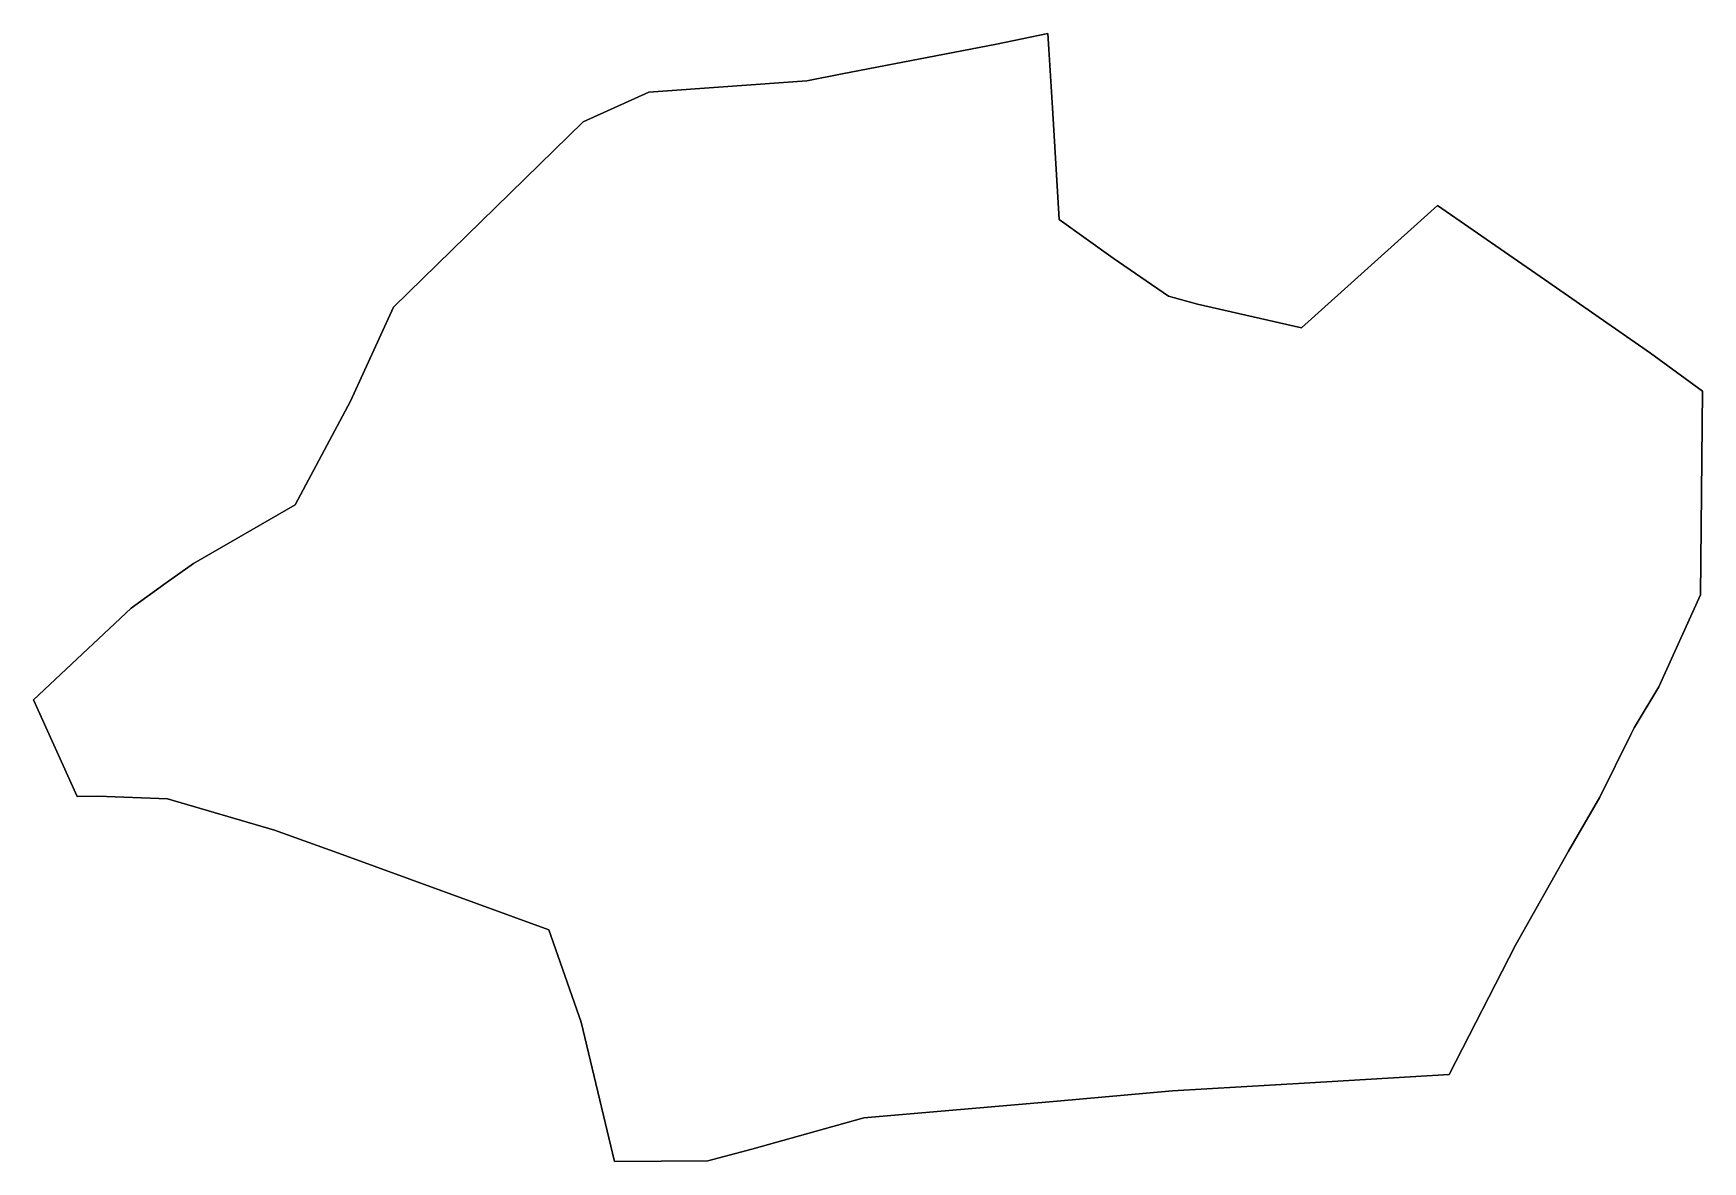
# Model space of a CAD drawing. Extents: x -81.91 to -77.45, y 44.61 to 47.62.
import ezdxf

# ---------------------------------------------------------------- set-up
doc = ezdxf.new("R2010")
doc.units = 0
doc.header["$MEASUREMENT"] = 0
doc.layers.add('GEO_', color=7, linetype='Continuous')

msp = doc.modelspace()

# ---------------------------------------------------------------- linework, layer by layer
at = {"layer": 'GEO_', "color": 7, "true_color": 0xffffff}
for p, q in [((-79.3375, 47.593), (-79.2, 47.6215)), ((-79.3375, 47.593), (-79.2, 47.6215)), ((-79.3375, 47.593), (-79.2, 47.6215)), ((-79.2, 47.6215), (-79.3375, 47.593)), ((-79.3375, 47.593), (-79.2, 47.6215)), ((-79.3375, 47.593), (-79.2, 47.6215)), ((-79.3375, 47.593), (-79.2, 47.6215)), ((-79.2, 47.6215), (-79.3375, 47.593)), ((-79.3375, 47.593), (-79.2, 47.6215)), ((-79.3375, 47.593), (-79.2, 47.6215)), ((-79.3375, 47.593), (-79.2, 47.6215)), ((-79.2, 47.6215), (-79.3375, 47.593)), ((-79.1975, 47.579), (-79.2, 47.6215)), ((-79.1975, 47.579), (-79.2, 47.6215)), ((-79.1975, 47.579), (-79.2, 47.6215)), ((-79.2, 47.6215), (-79.2, 47.6215)), ((-79.2, 47.6215), (-79.1975, 47.579)), ((-79.1975, 47.579), (-79.2, 47.6215)), ((-79.1975, 47.579), (-79.2, 47.6215)), ((-79.1975, 47.579), (-79.2, 47.6215)), ((-79.2, 47.6215), (-79.2, 47.6215)), ((-79.2, 47.6215), (-79.1975, 47.579)), ((-79.1975, 47.579), (-79.2, 47.6215)), ((-79.1975, 47.579), (-79.2, 47.6215)), ((-79.1975, 47.579), (-79.2, 47.6215)), ((-79.2, 47.6215), (-79.2, 47.6215)), ((-79.2, 47.6215), (-79.1975, 47.579)), ((-79.2, 47.6215), (-79.1975, 47.579)), ((-79.2, 47.6215), (-79.1975, 47.579)), ((-79.2, 47.6215), (-79.2, 47.6215)), ((-79.2, 47.6215), (-79.1975, 47.579)), ((-79.1975, 47.579), (-79.2, 47.6215)), ((-79.2, 47.6215), (-79.1975, 47.579)), ((-79.2, 47.6215), (-79.1975, 47.579)), ((-79.2, 47.6215), (-79.2, 47.6215)), ((-79.2, 47.6215), (-79.1975, 47.579)), ((-79.1975, 47.579), (-79.2, 47.6215)), ((-79.2, 47.6215), (-79.1975, 47.579)), ((-79.2, 47.6215), (-79.1975, 47.579)), ((-79.2, 47.6215), (-79.2, 47.6215)), ((-79.2, 47.6215), (-79.1975, 47.579)), ((-79.1975, 47.579), (-79.2, 47.6215)), ((-79.75, 47.5134), (-79.3375, 47.593)), ((-79.75, 47.5134), (-79.3375, 47.593)), ((-79.75, 47.5134), (-79.3375, 47.593)), ((-79.3375, 47.593), (-79.75, 47.5134)), ((-79.75, 47.5134), (-79.3375, 47.593)), ((-79.75, 47.5134), (-79.3375, 47.593)), ((-79.75, 47.5134), (-79.3375, 47.593)), ((-79.3375, 47.593), (-79.75, 47.5134)), ((-79.75, 47.5134), (-79.3375, 47.593)), ((-79.75, 47.5134), (-79.3375, 47.593)), ((-79.75, 47.5134), (-79.3375, 47.593)), ((-79.3375, 47.593), (-79.75, 47.5134)), ((-79.3375, 47.593), (-79.3375, 47.593)), ((-79.3375, 47.593), (-79.3375, 47.593)), ((-79.3375, 47.593), (-79.3375, 47.593)), ((-79.1875, 47.4225), (-79.1975, 47.579)), ((-79.1875, 47.4225), (-79.1975, 47.579)), ((-79.1875, 47.4225), (-79.1975, 47.579)), ((-79.1975, 47.579), (-79.1975, 47.579)), ((-79.1975, 47.579), (-79.1875, 47.4225)), ((-79.1875, 47.4225), (-79.1975, 47.579)), ((-79.1875, 47.4225), (-79.1975, 47.579)), ((-79.1875, 47.4225), (-79.1975, 47.579)), ((-79.1975, 47.579), (-79.1975, 47.579)), ((-79.1975, 47.579), (-79.1875, 47.4225)), ((-79.1875, 47.4225), (-79.1975, 47.579)), ((-79.1875, 47.4225), (-79.1975, 47.579)), ((-79.1875, 47.4225), (-79.1975, 47.579)), ((-79.1975, 47.579), (-79.1975, 47.579)), ((-79.1975, 47.579), (-79.1875, 47.4225)), ((-79.1975, 47.579), (-79.1875, 47.4225)), ((-79.1975, 47.579), (-79.1875, 47.4225)), ((-79.1975, 47.579), (-79.1975, 47.579)), ((-79.1975, 47.579), (-79.1875, 47.4225)), ((-79.1875, 47.4225), (-79.1975, 47.579)), ((-79.1975, 47.579), (-79.1875, 47.4225)), ((-79.1975, 47.579), (-79.1875, 47.4225)), ((-79.1975, 47.579), (-79.1975, 47.579)), ((-79.1975, 47.579), (-79.1875, 47.4225)), ((-79.1875, 47.4225), (-79.1975, 47.579)), ((-79.1975, 47.579), (-79.1875, 47.4225)), ((-79.1975, 47.579), (-79.1875, 47.4225)), ((-79.1975, 47.579), (-79.1975, 47.579)), ((-79.1975, 47.579), (-79.1875, 47.4225)), ((-79.1875, 47.4225), (-79.1975, 47.579)), ((-79.8444, 47.4945), (-79.75, 47.5134)), ((-79.8444, 47.4945), (-79.75, 47.5134)), ((-79.8444, 47.4945), (-79.75, 47.5134)), ((-79.75, 47.5134), (-79.8444, 47.4945)), ((-79.8444, 47.4945), (-79.75, 47.5134)), ((-79.8444, 47.4945), (-79.75, 47.5134)), ((-79.8444, 47.4945), (-79.75, 47.5134)), ((-79.75, 47.5134), (-79.8444, 47.4945)), ((-79.8444, 47.4945), (-79.75, 47.5134)), ((-79.8444, 47.4945), (-79.75, 47.5134)), ((-79.8444, 47.4945), (-79.75, 47.5134)), ((-79.75, 47.5134), (-79.8444, 47.4945)), ((-79.75, 47.5134), (-79.75, 47.5134)), ((-79.75, 47.5134), (-79.75, 47.5134)), ((-79.75, 47.5134), (-79.75, 47.5134)), ((-80.2667, 47.4642), (-79.8444, 47.4945)), ((-80.2667, 47.4642), (-79.8444, 47.4945)), ((-80.2667, 47.4642), (-79.8444, 47.4945)), ((-79.8444, 47.4945), (-80.2667, 47.4642)), ((-80.2667, 47.4642), (-79.8444, 47.4945)), ((-80.2667, 47.4642), (-79.8444, 47.4945)), ((-80.2667, 47.4642), (-79.8444, 47.4945)), ((-79.8444, 47.4945), (-80.2667, 47.4642)), ((-80.2667, 47.4642), (-79.8444, 47.4945)), ((-80.2667, 47.4642), (-79.8444, 47.4945)), ((-80.2667, 47.4642), (-79.8444, 47.4945)), ((-79.8444, 47.4945), (-80.2667, 47.4642)), ((-79.8444, 47.4945), (-79.8444, 47.4945)), ((-79.8444, 47.4945), (-79.8444, 47.4945)), ((-79.8444, 47.4945), (-79.8444, 47.4945)), ((-80.2667, 47.4642), (-80.4417, 47.3847)), ((-80.2667, 47.4642), (-80.4417, 47.3847)), ((-80.2667, 47.4642), (-80.4417, 47.3847)), ((-80.4417, 47.3847), (-80.2667, 47.4642)), ((-80.2667, 47.4642), (-80.4417, 47.3847)), ((-80.2667, 47.4642), (-80.4417, 47.3847)), ((-80.2667, 47.4642), (-80.4417, 47.3847)), ((-80.4417, 47.3847), (-80.2667, 47.4642)), ((-80.2667, 47.4642), (-80.4417, 47.3847)), ((-80.2667, 47.4642), (-80.4417, 47.3847)), ((-80.2667, 47.4642), (-80.4417, 47.3847)), ((-80.4417, 47.3847), (-80.2667, 47.4642)), ((-80.4417, 47.3847), (-80.2667, 47.4642)), ((-80.2667, 47.4642), (-80.4417, 47.3847)), ((-80.4417, 47.3847), (-80.2667, 47.4642)), ((-80.2667, 47.4642), (-80.4417, 47.3847)), ((-80.4417, 47.3847), (-80.2667, 47.4642)), ((-80.2667, 47.4642), (-80.4417, 47.3847)), ((-80.2667, 47.4642), (-80.2667, 47.4642)), ((-80.2667, 47.4642), (-80.2667, 47.4642)), ((-80.2667, 47.4642), (-80.2667, 47.4642)), ((-80.2667, 47.4642), (-80.2667, 47.4642)), ((-80.2667, 47.4642), (-80.2667, 47.4642)), ((-80.2667, 47.4642), (-80.2667, 47.4642)), ((-79.1875, 47.4225), (-79.1875, 47.4225)), ((-79.1694, 47.124), (-79.1875, 47.4225)), ((-79.1694, 47.124), (-79.1875, 47.4225)), ((-79.1694, 47.124), (-79.1875, 47.4225)), ((-79.1875, 47.4225), (-79.1875, 47.4225)), ((-79.1875, 47.4225), (-79.1694, 47.124)), ((-79.1694, 47.124), (-79.1875, 47.4225)), ((-79.1694, 47.124), (-79.1875, 47.4225)), ((-79.1694, 47.124), (-79.1875, 47.4225)), ((-79.1875, 47.4225), (-79.1875, 47.4225)), ((-79.1875, 47.4225), (-79.1694, 47.124)), ((-79.1875, 47.4225), (-79.1875, 47.4225)), ((-79.1875, 47.4225), (-79.1694, 47.124)), ((-79.1875, 47.4225), (-79.1694, 47.124)), ((-79.1875, 47.4225), (-79.1875, 47.4225)), ((-79.1875, 47.4225), (-79.1694, 47.124)), ((-79.1694, 47.124), (-79.1875, 47.4225)), ((-79.1875, 47.4225), (-79.1694, 47.124)), ((-79.1875, 47.4225), (-79.1694, 47.124)), ((-79.1875, 47.4225), (-79.1875, 47.4225)), ((-79.1875, 47.4225), (-79.1694, 47.124)), ((-79.1694, 47.124), (-79.1875, 47.4225)), ((-80.4417, 47.3847), (-80.9486, 46.8898)), ((-80.4417, 47.3847), (-80.9486, 46.8898)), ((-80.4417, 47.3847), (-80.9486, 46.8898)), ((-80.9486, 46.8898), (-80.4417, 47.3847)), ((-80.4417, 47.3847), (-80.9486, 46.8898)), ((-80.4417, 47.3847), (-80.9486, 46.8898)), ((-80.4417, 47.3847), (-80.9486, 46.8898)), ((-80.9486, 46.8898), (-80.4417, 47.3847)), ((-80.4417, 47.3847), (-80.9486, 46.8898)), ((-80.4417, 47.3847), (-80.9486, 46.8898)), ((-80.4417, 47.3847), (-80.9486, 46.8898)), ((-80.9486, 46.8898), (-80.4417, 47.3847)), ((-80.9486, 46.8898), (-80.4417, 47.3847)), ((-80.9486, 46.8898), (-80.4417, 47.3847)), ((-80.9486, 46.8898), (-80.4417, 47.3847)), ((-80.4417, 47.3847), (-80.9486, 46.8898)), ((-80.9486, 46.8898), (-80.4417, 47.3847)), ((-80.9486, 46.8898), (-80.4417, 47.3847)), ((-80.9486, 46.8898), (-80.4417, 47.3847)), ((-80.4417, 47.3847), (-80.9486, 46.8898)), ((-80.9486, 46.8898), (-80.4417, 47.3847)), ((-80.9486, 46.8898), (-80.4417, 47.3847)), ((-80.9486, 46.8898), (-80.4417, 47.3847)), ((-80.4417, 47.3847), (-80.9486, 46.8898)), ((-80.4417, 47.3847), (-80.4417, 47.3847)), ((-80.4417, 47.3847), (-80.4417, 47.3847)), ((-80.4417, 47.3847), (-80.4417, 47.3847)), ((-80.4417, 47.3847), (-80.4417, 47.3847)), ((-80.4417, 47.3847), (-80.4417, 47.3847)), ((-80.4417, 47.3847), (-80.4417, 47.3847)), ((-78.5222, 46.8341), (-78.1583, 47.1618)), ((-78.1583, 47.1618), (-78.5222, 46.8341)), ((-78.5222, 46.8341), (-78.1583, 47.1618)), ((-78.1583, 47.1618), (-78.5222, 46.8341)), ((-78.5222, 46.8341), (-78.1583, 47.1618)), ((-78.1583, 47.1618), (-78.5222, 46.8341)), ((-78.1583, 47.1618), (-78.1583, 47.1618)), ((-78.1583, 47.1618), (-78.1583, 47.1618)), ((-78.1583, 47.1618), (-78.1583, 47.1618)), ((-78.1583, 47.1618), (-77.8722, 46.9639)), ((-78.1583, 47.1618), (-77.8722, 46.9639)), ((-78.1583, 47.1618), (-78.1583, 47.1618)), ((-78.1583, 47.1618), (-77.8722, 46.9639)), ((-77.8722, 46.9639), (-78.1583, 47.1618)), ((-78.1583, 47.1618), (-77.8722, 46.9639)), ((-78.1583, 47.1618), (-77.8722, 46.9639)), ((-78.1583, 47.1618), (-78.1583, 47.1618)), ((-78.1583, 47.1618), (-77.8722, 46.9639)), ((-77.8722, 46.9639), (-78.1583, 47.1618)), ((-78.1583, 47.1618), (-77.8722, 46.9639)), ((-78.1583, 47.1618), (-77.8722, 46.9639)), ((-78.1583, 47.1618), (-78.1583, 47.1618)), ((-78.1583, 47.1618), (-77.8722, 46.9639)), ((-77.8722, 46.9639), (-78.1583, 47.1618)), ((-78.1583, 47.1618), (-78.1583, 47.1618)), ((-78.1583, 47.1618), (-78.1583, 47.1618)), ((-78.1583, 47.1618), (-78.1583, 47.1618)), ((-78.1583, 47.1618), (-78.1583, 47.1618)), ((-78.1583, 47.1618), (-78.1583, 47.1618)), ((-78.1583, 47.1618), (-78.1583, 47.1618)), ((-79.025, 47.0204), (-79.1694, 47.124)), ((-79.025, 47.0204), (-79.1694, 47.124)), ((-79.025, 47.0204), (-79.1694, 47.124)), ((-79.1694, 47.124), (-79.1694, 47.124)), ((-79.1694, 47.124), (-79.025, 47.0204)), ((-79.025, 47.0204), (-79.1694, 47.124)), ((-79.025, 47.0204), (-79.1694, 47.124)), ((-79.025, 47.0204), (-79.1694, 47.124)), ((-79.1694, 47.124), (-79.1694, 47.124)), ((-79.1694, 47.124), (-79.025, 47.0204)), ((-79.1694, 47.124), (-79.025, 47.0204)), ((-79.1694, 47.124), (-79.025, 47.0204)), ((-79.1694, 47.124), (-79.1694, 47.124)), ((-79.1694, 47.124), (-79.025, 47.0204)), ((-79.025, 47.0204), (-79.1694, 47.124)), ((-79.1694, 47.124), (-79.025, 47.0204)), ((-79.1694, 47.124), (-79.025, 47.0204)), ((-79.1694, 47.124), (-79.1694, 47.124)), ((-79.1694, 47.124), (-79.025, 47.0204)), ((-79.025, 47.0204), (-79.1694, 47.124)), ((-78.8778, 46.9188), (-79.025, 47.0204)), ((-78.8778, 46.9188), (-79.025, 47.0204)), ((-78.8778, 46.9188), (-79.025, 47.0204)), ((-79.025, 47.0204), (-79.025, 47.0204)), ((-79.025, 47.0204), (-78.8778, 46.9188)), ((-78.8778, 46.9188), (-79.025, 47.0204)), ((-78.8778, 46.9188), (-79.025, 47.0204)), ((-78.8778, 46.9188), (-79.025, 47.0204)), ((-79.025, 47.0204), (-79.025, 47.0204)), ((-79.025, 47.0204), (-78.8778, 46.9188)), ((-78.8778, 46.9188), (-79.025, 47.0204)), ((-78.8778, 46.9188), (-79.025, 47.0204)), ((-78.8778, 46.9188), (-79.025, 47.0204)), ((-79.025, 47.0204), (-79.025, 47.0204)), ((-79.025, 47.0204), (-78.8778, 46.9188)), ((-79.025, 47.0204), (-78.8778, 46.9188)), ((-79.025, 47.0204), (-78.8778, 46.9188)), ((-79.025, 47.0204), (-79.025, 47.0204)), ((-79.025, 47.0204), (-78.8778, 46.9188)), ((-78.8778, 46.9188), (-79.025, 47.0204)), ((-79.025, 47.0204), (-78.8778, 46.9188)), ((-79.025, 47.0204), (-78.8778, 46.9188)), ((-79.025, 47.0204), (-79.025, 47.0204)), ((-79.025, 47.0204), (-78.8778, 46.9188)), ((-78.8778, 46.9188), (-79.025, 47.0204)), ((-79.025, 47.0204), (-78.8778, 46.9188)), ((-79.025, 47.0204), (-78.8778, 46.9188)), ((-79.025, 47.0204), (-79.025, 47.0204)), ((-79.025, 47.0204), (-78.8778, 46.9188)), ((-78.8778, 46.9188), (-79.025, 47.0204)), ((-77.8722, 46.9639), (-77.8722, 46.9639)), ((-77.8722, 46.9639), (-77.5889, 46.7665)), ((-77.8722, 46.9639), (-77.5889, 46.7665)), ((-77.8722, 46.9639), (-77.8722, 46.9639)), ((-77.8722, 46.9639), (-77.5889, 46.7665)), ((-77.5889, 46.7665), (-77.8722, 46.9639)), ((-77.8722, 46.9639), (-77.5889, 46.7665)), ((-77.8722, 46.9639), (-77.5889, 46.7665)), ((-77.8722, 46.9639), (-77.8722, 46.9639)), ((-77.8722, 46.9639), (-77.5889, 46.7665)), ((-77.5889, 46.7665), (-77.8722, 46.9639)), ((-80.9486, 46.8898), (-81.0639, 46.6389)), ((-80.9486, 46.8898), (-81.0639, 46.6389)), ((-80.9486, 46.8898), (-81.0639, 46.6389)), ((-81.0639, 46.6389), (-80.9486, 46.8898)), ((-80.9486, 46.8898), (-81.0639, 46.6389)), ((-80.9486, 46.8898), (-81.0639, 46.6389)), ((-80.9486, 46.8898), (-81.0639, 46.6389)), ((-81.0639, 46.6389), (-80.9486, 46.8898)), ((-80.9486, 46.8898), (-81.0639, 46.6389)), ((-80.9486, 46.8898), (-81.0639, 46.6389)), ((-80.9486, 46.8898), (-81.0639, 46.6389)), ((-81.0639, 46.6389), (-80.9486, 46.8898)), ((-80.9486, 46.8898), (-81.0639, 46.6389)), ((-80.9486, 46.8898), (-81.0639, 46.6389)), ((-80.9486, 46.8898), (-81.0639, 46.6389)), ((-81.0639, 46.6389), (-80.9486, 46.8898)), ((-80.9486, 46.8898), (-81.0639, 46.6389)), ((-80.9486, 46.8898), (-81.0639, 46.6389)), ((-80.9486, 46.8898), (-81.0639, 46.6389)), ((-81.0639, 46.6389), (-80.9486, 46.8898)), ((-80.9486, 46.8898), (-81.0639, 46.6389)), ((-80.9486, 46.8898), (-81.0639, 46.6389)), ((-80.9486, 46.8898), (-81.0639, 46.6389)), ((-81.0639, 46.6389), (-80.9486, 46.8898)), ((-81.0639, 46.6389), (-80.9486, 46.8898)), ((-81.0639, 46.6389), (-80.9486, 46.8898)), ((-81.0639, 46.6389), (-80.9486, 46.8898)), ((-80.9486, 46.8898), (-81.0639, 46.6389)), ((-81.0639, 46.6389), (-80.9486, 46.8898)), ((-81.0639, 46.6389), (-80.9486, 46.8898)), ((-81.0639, 46.6389), (-80.9486, 46.8898)), ((-80.9486, 46.8898), (-81.0639, 46.6389)), ((-81.0639, 46.6389), (-80.9486, 46.8898)), ((-81.0639, 46.6389), (-80.9486, 46.8898)), ((-81.0639, 46.6389), (-80.9486, 46.8898)), ((-80.9486, 46.8898), (-81.0639, 46.6389)), ((-80.9486, 46.8898), (-80.9486, 46.8898)), ((-80.9486, 46.8898), (-80.9486, 46.8898)), ((-80.9486, 46.8898), (-80.9486, 46.8898)), ((-80.9486, 46.8898), (-80.9486, 46.8898)), ((-80.9486, 46.8898), (-80.9486, 46.8898)), ((-80.9486, 46.8898), (-80.9486, 46.8898)), ((-80.9486, 46.8898), (-80.9486, 46.8898)), ((-80.9486, 46.8898), (-80.9486, 46.8898)), ((-80.9486, 46.8898), (-80.9486, 46.8898)), ((-80.9486, 46.8898), (-80.9486, 46.8898)), ((-80.9486, 46.8898), (-80.9486, 46.8898)), ((-80.9486, 46.8898), (-80.9486, 46.8898)), ((-78.8, 46.8981), (-78.8778, 46.9188)), ((-78.8, 46.8981), (-78.8778, 46.9188)), ((-78.8, 46.8981), (-78.8778, 46.9188)), ((-78.8778, 46.9188), (-78.8778, 46.9188)), ((-78.8778, 46.9188), (-78.8, 46.8981)), ((-78.8, 46.8981), (-78.8778, 46.9188)), ((-78.8, 46.8981), (-78.8778, 46.9188)), ((-78.8, 46.8981), (-78.8778, 46.9188)), ((-78.8778, 46.9188), (-78.8778, 46.9188)), ((-78.8778, 46.9188), (-78.8, 46.8981)), ((-78.8, 46.8981), (-78.8778, 46.9188)), ((-78.8, 46.8981), (-78.8778, 46.9188)), ((-78.8, 46.8981), (-78.8778, 46.9188)), ((-78.8778, 46.9188), (-78.8778, 46.9188)), ((-78.8778, 46.9188), (-78.8, 46.8981)), ((-78.8778, 46.9188), (-78.8, 46.8981)), ((-78.8778, 46.9188), (-78.8, 46.8981)), ((-78.8778, 46.9188), (-78.8778, 46.9188)), ((-78.8778, 46.9188), (-78.8, 46.8981)), ((-78.8, 46.8981), (-78.8778, 46.9188)), ((-78.8778, 46.9188), (-78.8, 46.8981)), ((-78.8778, 46.9188), (-78.8, 46.8981)), ((-78.8778, 46.9188), (-78.8778, 46.9188)), ((-78.8778, 46.9188), (-78.8, 46.8981)), ((-78.8, 46.8981), (-78.8778, 46.9188)), ((-78.8778, 46.9188), (-78.8, 46.8981)), ((-78.8778, 46.9188), (-78.8, 46.8981)), ((-78.8778, 46.9188), (-78.8778, 46.9188)), ((-78.8778, 46.9188), (-78.8, 46.8981)), ((-78.8, 46.8981), (-78.8778, 46.9188)), ((-78.8, 46.8981), (-78.5222, 46.8341)), ((-78.8, 46.8981), (-78.5222, 46.8341)), ((-78.8, 46.8981), (-78.8, 46.8981)), ((-78.8, 46.8981), (-78.5222, 46.8341)), ((-78.5222, 46.8341), (-78.8, 46.8981)), ((-78.8, 46.8981), (-78.5222, 46.8341)), ((-78.8, 46.8981), (-78.5222, 46.8341)), ((-78.8, 46.8981), (-78.8, 46.8981)), ((-78.8, 46.8981), (-78.5222, 46.8341)), ((-78.5222, 46.8341), (-78.8, 46.8981)), ((-78.8, 46.8981), (-78.5222, 46.8341)), ((-78.8, 46.8981), (-78.5222, 46.8341)), ((-78.8, 46.8981), (-78.8, 46.8981)), ((-78.8, 46.8981), (-78.5222, 46.8341)), ((-78.5222, 46.8341), (-78.8, 46.8981)), ((-78.8, 46.8981), (-78.8, 46.8981)), ((-78.8, 46.8981), (-78.8, 46.8981)), ((-78.8, 46.8981), (-78.8, 46.8981)), ((-78.8, 46.8981), (-78.8, 46.8981)), ((-78.8, 46.8981), (-78.8, 46.8981)), ((-78.8, 46.8981), (-78.8, 46.8981)), ((-78.8, 46.8981), (-78.8, 46.8981)), ((-78.8, 46.8981), (-78.8, 46.8981)), ((-78.8, 46.8981), (-78.8, 46.8981)), ((-78.5222, 46.8341), (-78.5222, 46.8341)), ((-78.5222, 46.8341), (-78.5222, 46.8341)), ((-78.5222, 46.8341), (-78.5222, 46.8341)), ((-77.5889, 46.7665), (-77.45, 46.6652)), ((-77.5889, 46.7665), (-77.45, 46.6652)), ((-77.5889, 46.7665), (-77.5889, 46.7665)), ((-77.5889, 46.7665), (-77.45, 46.6652)), ((-77.45, 46.6652), (-77.5889, 46.7665)), ((-77.5889, 46.7665), (-77.45, 46.6652)), ((-77.5889, 46.7665), (-77.45, 46.6652)), ((-77.5889, 46.7665), (-77.5889, 46.7665)), ((-77.5889, 46.7665), (-77.45, 46.6652)), ((-77.45, 46.6652), (-77.5889, 46.7665)), ((-77.5889, 46.7665), (-77.5889, 46.7665)), ((-77.45, 46.6652), (-77.4556, 46.1211)), ((-77.45, 46.6652), (-77.4556, 46.1211)), ((-77.45, 46.6652), (-77.4556, 46.1211)), ((-77.4556, 46.1211), (-77.45, 46.6652)), ((-77.45, 46.6652), (-77.4556, 46.1211)), ((-77.45, 46.6652), (-77.4556, 46.1211)), ((-77.45, 46.6652), (-77.4556, 46.1211)), ((-77.4556, 46.1211), (-77.45, 46.6652)), ((-77.45, 46.6652), (-77.45, 46.6652)), ((-77.45, 46.6652), (-77.45, 46.6652)), ((-81.0639, 46.6389), (-81.2111, 46.3619)), ((-81.0639, 46.6389), (-81.2111, 46.3619)), ((-81.0639, 46.6389), (-81.2111, 46.3619)), ((-81.2111, 46.3619), (-81.0639, 46.6389)), ((-81.0639, 46.6389), (-81.2111, 46.3619)), ((-81.0639, 46.6389), (-81.2111, 46.3619)), ((-81.0639, 46.6389), (-81.2111, 46.3619)), ((-81.2111, 46.3619), (-81.0639, 46.6389)), ((-81.0639, 46.6389), (-81.2111, 46.3619)), ((-81.0639, 46.6389), (-81.2111, 46.3619)), ((-81.0639, 46.6389), (-81.2111, 46.3619)), ((-81.2111, 46.3619), (-81.0639, 46.6389)), ((-81.0639, 46.6389), (-81.2111, 46.3619)), ((-81.0639, 46.6389), (-81.2111, 46.3619)), ((-81.0639, 46.6389), (-81.2111, 46.3619)), ((-81.2111, 46.3619), (-81.0639, 46.6389)), ((-81.0639, 46.6389), (-81.2111, 46.3619)), ((-81.0639, 46.6389), (-81.2111, 46.3619)), ((-81.0639, 46.6389), (-81.2111, 46.3619)), ((-81.2111, 46.3619), (-81.0639, 46.6389)), ((-81.0639, 46.6389), (-81.2111, 46.3619)), ((-81.0639, 46.6389), (-81.2111, 46.3619)), ((-81.0639, 46.6389), (-81.2111, 46.3619)), ((-81.2111, 46.3619), (-81.0639, 46.6389)), ((-81.2111, 46.3619), (-81.0639, 46.6389)), ((-81.2111, 46.3619), (-81.0639, 46.6389)), ((-81.2111, 46.3619), (-81.0639, 46.6389)), ((-81.0639, 46.6389), (-81.2111, 46.3619)), ((-81.2111, 46.3619), (-81.0639, 46.6389)), ((-81.2111, 46.3619), (-81.0639, 46.6389)), ((-81.2111, 46.3619), (-81.0639, 46.6389)), ((-81.0639, 46.6389), (-81.2111, 46.3619)), ((-81.2111, 46.3619), (-81.0639, 46.6389)), ((-81.2111, 46.3619), (-81.0639, 46.6389)), ((-81.2111, 46.3619), (-81.0639, 46.6389)), ((-81.0639, 46.6389), (-81.2111, 46.3619)), ((-81.0639, 46.6389), (-81.0639, 46.6389)), ((-81.0639, 46.6389), (-81.0639, 46.6389)), ((-81.0639, 46.6389), (-81.0639, 46.6389)), ((-81.0639, 46.6389), (-81.0639, 46.6389)), ((-81.0639, 46.6389), (-81.0639, 46.6389)), ((-81.0639, 46.6389), (-81.0639, 46.6389)), ((-81.0639, 46.6389), (-81.0639, 46.6389)), ((-81.0639, 46.6389), (-81.0639, 46.6389)), ((-81.0639, 46.6389), (-81.0639, 46.6389)), ((-81.2111, 46.3619), (-81.4833, 46.205)), ((-81.2111, 46.3619), (-81.4833, 46.205)), ((-81.2111, 46.3619), (-81.4833, 46.205)), ((-81.4833, 46.205), (-81.2111, 46.3619)), ((-81.2111, 46.3619), (-81.4833, 46.205)), ((-81.2111, 46.3619), (-81.4833, 46.205)), ((-81.2111, 46.3619), (-81.4833, 46.205)), ((-81.4833, 46.205), (-81.2111, 46.3619)), ((-81.2111, 46.3619), (-81.4833, 46.205)), ((-81.2111, 46.3619), (-81.4833, 46.205)), ((-81.2111, 46.3619), (-81.4833, 46.205)), ((-81.4833, 46.205), (-81.2111, 46.3619)), ((-81.2111, 46.3619), (-81.4833, 46.205)), ((-81.2111, 46.3619), (-81.4833, 46.205)), ((-81.2111, 46.3619), (-81.4833, 46.205)), ((-81.4833, 46.205), (-81.2111, 46.3619)), ((-81.2111, 46.3619), (-81.4833, 46.205)), ((-81.2111, 46.3619), (-81.4833, 46.205)), ((-81.2111, 46.3619), (-81.4833, 46.205)), ((-81.4833, 46.205), (-81.2111, 46.3619)), ((-81.2111, 46.3619), (-81.4833, 46.205)), ((-81.2111, 46.3619), (-81.4833, 46.205)), ((-81.2111, 46.3619), (-81.4833, 46.205)), ((-81.4833, 46.205), (-81.2111, 46.3619)), ((-81.4833, 46.205), (-81.2111, 46.3619)), ((-81.4833, 46.205), (-81.2111, 46.3619)), ((-81.4833, 46.205), (-81.2111, 46.3619)), ((-81.2111, 46.3619), (-81.4833, 46.205)), ((-81.2111, 46.3619), (-81.2111, 46.3619)), ((-81.2111, 46.3619), (-81.2111, 46.3619)), ((-81.2111, 46.3619), (-81.2111, 46.3619)), ((-81.2111, 46.3619), (-81.2111, 46.3619)), ((-81.2111, 46.3619), (-81.2111, 46.3619)), ((-81.2111, 46.3619), (-81.2111, 46.3619)), ((-81.2111, 46.3619), (-81.2111, 46.3619)), ((-81.2111, 46.3619), (-81.2111, 46.3619)), ((-81.2111, 46.3619), (-81.2111, 46.3619)), ((-81.2111, 46.3619), (-81.2111, 46.3619)), ((-81.2111, 46.3619), (-81.2111, 46.3619)), ((-81.4833, 46.205), (-81.556, 46.1531)), ((-81.4833, 46.205), (-81.556, 46.1531)), ((-81.4833, 46.205), (-81.556, 46.1531)), ((-81.556, 46.1531), (-81.4833, 46.205)), ((-81.4833, 46.205), (-81.556, 46.1531)), ((-81.4833, 46.205), (-81.556, 46.1531)), ((-81.4833, 46.205), (-81.556, 46.1531)), ((-81.556, 46.1531), (-81.4833, 46.205)), ((-81.4833, 46.205), (-81.556, 46.1531)), ((-81.4833, 46.205), (-81.556, 46.1531)), ((-81.4833, 46.205), (-81.556, 46.1531)), ((-81.556, 46.1531), (-81.4833, 46.205)), ((-81.4833, 46.205), (-81.556, 46.1531)), ((-81.4833, 46.205), (-81.556, 46.1531)), ((-81.4833, 46.205), (-81.556, 46.1531)), ((-81.556, 46.1531), (-81.4833, 46.205)), ((-81.4833, 46.205), (-81.556, 46.1531)), ((-81.4833, 46.205), (-81.556, 46.1531)), ((-81.4833, 46.205), (-81.556, 46.1531)), ((-81.556, 46.1531), (-81.4833, 46.205)), ((-81.4833, 46.205), (-81.556, 46.1531)), ((-81.4833, 46.205), (-81.556, 46.1531)), ((-81.4833, 46.205), (-81.556, 46.1531)), ((-81.556, 46.1531), (-81.4833, 46.205)), ((-81.556, 46.1531), (-81.4833, 46.205)), ((-81.556, 46.1531), (-81.4833, 46.205)), ((-81.556, 46.1531), (-81.4833, 46.205)), ((-81.4833, 46.205), (-81.556, 46.1531)), ((-81.4833, 46.205), (-81.4833, 46.205)), ((-81.4833, 46.205), (-81.4833, 46.205)), ((-81.4833, 46.205), (-81.4833, 46.205)), ((-81.4833, 46.205), (-81.4833, 46.205)), ((-81.4833, 46.205), (-81.4833, 46.205)), ((-81.4833, 46.205), (-81.4833, 46.205)), ((-81.4833, 46.205), (-81.4833, 46.205)), ((-81.556, 46.1531), (-81.65, 46.0857)), ((-81.556, 46.1531), (-81.65, 46.0857)), ((-81.556, 46.1531), (-81.65, 46.0857)), ((-81.65, 46.0857), (-81.556, 46.1531)), ((-81.556, 46.1531), (-81.65, 46.0857)), ((-81.556, 46.1531), (-81.65, 46.0857)), ((-81.556, 46.1531), (-81.65, 46.0857)), ((-81.65, 46.0857), (-81.556, 46.1531)), ((-81.556, 46.1531), (-81.65, 46.0857)), ((-81.556, 46.1531), (-81.65, 46.0857)), ((-81.556, 46.1531), (-81.65, 46.0857)), ((-81.65, 46.0857), (-81.556, 46.1531)), ((-81.65, 46.0857), (-81.556, 46.1531)), ((-81.65, 46.0857), (-81.556, 46.1531)), ((-81.65, 46.0857), (-81.556, 46.1531)), ((-81.556, 46.1531), (-81.65, 46.0857)), ((-81.556, 46.1531), (-81.556, 46.1531)), ((-81.556, 46.1531), (-81.556, 46.1531)), ((-81.556, 46.1531), (-81.556, 46.1531)), ((-81.556, 46.1531), (-81.556, 46.1531)), ((-81.556, 46.1531), (-81.556, 46.1531)), ((-81.556, 46.1531), (-81.556, 46.1531)), ((-81.556, 46.1531), (-81.556, 46.1531)), ((-81.65, 46.0857), (-81.9111, 45.8402)), ((-81.65, 46.0857), (-81.9111, 45.8402)), ((-81.65, 46.0857), (-81.9111, 45.8402)), ((-81.9111, 45.8402), (-81.65, 46.0857)), ((-81.65, 46.0857), (-81.9111, 45.8402)), ((-81.65, 46.0857), (-81.9111, 45.8402)), ((-81.65, 46.0857), (-81.9111, 45.8402)), ((-81.9111, 45.8402), (-81.65, 46.0857)), ((-81.65, 46.0857), (-81.9111, 45.8402)), ((-81.65, 46.0857), (-81.9111, 45.8402)), ((-81.65, 46.0857), (-81.9111, 45.8402)), ((-81.9111, 45.8402), (-81.65, 46.0857)), ((-81.9111, 45.8402), (-81.65, 46.0857)), ((-81.9111, 45.8402), (-81.65, 46.0857)), ((-81.9111, 45.8402), (-81.65, 46.0857)), ((-81.65, 46.0857), (-81.9111, 45.8402)), ((-81.65, 46.0857), (-81.65, 46.0857)), ((-81.65, 46.0857), (-81.65, 46.0857)), ((-81.65, 46.0857), (-81.65, 46.0857)), ((-81.65, 46.0857), (-81.65, 46.0857)), ((-77.4556, 46.1211), (-77.5667, 45.8755)), ((-77.4556, 46.1211), (-77.5667, 45.8755)), ((-77.4556, 46.1211), (-77.5667, 45.8755)), ((-77.5667, 45.8755), (-77.4556, 46.1211)), ((-77.4556, 46.1211), (-77.5667, 45.8755)), ((-77.4556, 46.1211), (-77.5667, 45.8755)), ((-77.4556, 46.1211), (-77.5667, 45.8755)), ((-77.5667, 45.8755), (-77.4556, 46.1211)), ((-77.4556, 46.1211), (-77.5667, 45.8755)), ((-77.4556, 46.1211), (-77.5667, 45.8755)), ((-77.4556, 46.1211), (-77.5667, 45.8755)), ((-77.5667, 45.8755), (-77.4556, 46.1211)), ((-77.4556, 46.1211), (-77.5667, 45.8755)), ((-77.4556, 46.1211), (-77.5667, 45.8755)), ((-77.4556, 46.1211), (-77.5667, 45.8755)), ((-77.5667, 45.8755), (-77.4556, 46.1211)), ((-77.4556, 46.1211), (-77.5667, 45.8755)), ((-77.4556, 46.1211), (-77.5667, 45.8755)), ((-77.4556, 46.1211), (-77.5667, 45.8755)), ((-77.5667, 45.8755), (-77.4556, 46.1211)), ((-77.4556, 46.1211), (-77.5667, 45.8755)), ((-77.4556, 46.1211), (-77.5667, 45.8755)), ((-77.4556, 46.1211), (-77.5667, 45.8755)), ((-77.5667, 45.8755), (-77.4556, 46.1211)), ((-77.4556, 46.1211), (-77.4556, 46.1211)), ((-77.4556, 46.1211), (-77.4556, 46.1211)), ((-77.4556, 46.1211), (-77.4556, 46.1211)), ((-77.4556, 46.1211), (-77.4556, 46.1211)), ((-77.4556, 46.1211), (-77.4556, 46.1211)), ((-77.4556, 46.1211), (-77.4556, 46.1211)), ((-77.5667, 45.8755), (-77.6333, 45.7659)), ((-77.5667, 45.8755), (-77.6333, 45.7659)), ((-77.5667, 45.8755), (-77.6333, 45.7659)), ((-77.6333, 45.7659), (-77.5667, 45.8755)), ((-77.5667, 45.8755), (-77.6333, 45.7659)), ((-77.5667, 45.8755), (-77.6333, 45.7659)), ((-77.5667, 45.8755), (-77.6333, 45.7659)), ((-77.6333, 45.7659), (-77.5667, 45.8755)), ((-77.5667, 45.8755), (-77.6333, 45.7659)), ((-77.5667, 45.8755), (-77.6333, 45.7659)), ((-77.5667, 45.8755), (-77.6333, 45.7659)), ((-77.6333, 45.7659), (-77.5667, 45.8755)), ((-77.5667, 45.8755), (-77.6333, 45.7659)), ((-77.5667, 45.8755), (-77.6333, 45.7659)), ((-77.5667, 45.8755), (-77.6333, 45.7659)), ((-77.6333, 45.7659), (-77.5667, 45.8755)), ((-77.5667, 45.8755), (-77.6333, 45.7659)), ((-77.5667, 45.8755), (-77.6333, 45.7659)), ((-77.5667, 45.8755), (-77.6333, 45.7659)), ((-77.6333, 45.7659), (-77.5667, 45.8755)), ((-77.5667, 45.8755), (-77.6333, 45.7659)), ((-77.5667, 45.8755), (-77.6333, 45.7659)), ((-77.5667, 45.8755), (-77.6333, 45.7659)), ((-77.6333, 45.7659), (-77.5667, 45.8755)), ((-77.5667, 45.8755), (-77.5667, 45.8755)), ((-77.5667, 45.8755), (-77.5667, 45.8755)), ((-77.5667, 45.8755), (-77.5667, 45.8755)), ((-77.5667, 45.8755), (-77.5667, 45.8755)), ((-77.5667, 45.8755), (-77.5667, 45.8755)), ((-77.5667, 45.8755), (-77.5667, 45.8755)), ((-81.9111, 45.8402), (-81.7944, 45.5816)), ((-81.9111, 45.8402), (-81.7944, 45.5816)), ((-81.9111, 45.8402), (-81.9111, 45.8402)), ((-81.9111, 45.8402), (-81.7944, 45.5816)), ((-81.7944, 45.5816), (-81.9111, 45.8402)), ((-81.9111, 45.8402), (-81.9111, 45.8402)), ((-81.9111, 45.8402), (-81.7944, 45.5816)), ((-81.9111, 45.8402), (-81.9111, 45.8402)), ((-81.9111, 45.8402), (-81.7944, 45.5816)), ((-81.7944, 45.5816), (-81.9111, 45.8402)), ((-81.9111, 45.8402), (-81.9111, 45.8402)), ((-81.9111, 45.8402), (-81.9111, 45.8402)), ((-81.9111, 45.8402), (-81.7944, 45.5816)), ((-81.9111, 45.8402), (-81.7944, 45.5816)), ((-81.9111, 45.8402), (-81.9111, 45.8402)), ((-81.9111, 45.8402), (-81.7944, 45.5816)), ((-81.7944, 45.5816), (-81.9111, 45.8402)), ((-81.9111, 45.8402), (-81.9111, 45.8402)), ((-81.9111, 45.8402), (-81.9111, 45.8402)), ((-81.9111, 45.8402), (-81.9111, 45.8402)), ((-81.7944, 45.5816), (-81.9111, 45.8402)), ((-81.7944, 45.5816), (-81.9111, 45.8402)), ((-81.7944, 45.5816), (-81.9111, 45.8402)), ((-81.9111, 45.8402), (-81.9111, 45.8402)), ((-81.9111, 45.8402), (-81.7944, 45.5816)), ((-77.6417, 45.7473), (-77.725, 45.5805)), ((-77.6417, 45.7473), (-77.725, 45.5805)), ((-77.6417, 45.7473), (-77.725, 45.5805)), ((-77.725, 45.5805), (-77.6417, 45.7473)), ((-77.6417, 45.7473), (-77.725, 45.5805)), ((-77.6417, 45.7473), (-77.725, 45.5805)), ((-77.6417, 45.7473), (-77.725, 45.5805)), ((-77.725, 45.5805), (-77.6417, 45.7473)), ((-77.6417, 45.7473), (-77.725, 45.5805)), ((-77.6417, 45.7473), (-77.725, 45.5805)), ((-77.6417, 45.7473), (-77.725, 45.5805)), ((-77.725, 45.5805), (-77.6417, 45.7473)), ((-77.6417, 45.7473), (-77.725, 45.5805)), ((-77.6417, 45.7473), (-77.725, 45.5805)), ((-77.6417, 45.7473), (-77.725, 45.5805)), ((-77.725, 45.5805), (-77.6417, 45.7473)), ((-77.6417, 45.7473), (-77.725, 45.5805)), ((-77.6417, 45.7473), (-77.725, 45.5805)), ((-77.6417, 45.7473), (-77.725, 45.5805)), ((-77.725, 45.5805), (-77.6417, 45.7473)), ((-77.6417, 45.7473), (-77.725, 45.5805)), ((-77.6417, 45.7473), (-77.725, 45.5805)), ((-77.6417, 45.7473), (-77.725, 45.5805)), ((-77.725, 45.5805), (-77.6417, 45.7473)), ((-77.6333, 45.7659), (-77.6417, 45.7473)), ((-77.6333, 45.7659), (-77.6417, 45.7473)), ((-77.6333, 45.7659), (-77.6417, 45.7473)), ((-77.6417, 45.7473), (-77.6333, 45.7659)), ((-77.6333, 45.7659), (-77.6417, 45.7473)), ((-77.6333, 45.7659), (-77.6417, 45.7473)), ((-77.6333, 45.7659), (-77.6417, 45.7473)), ((-77.6417, 45.7473), (-77.6333, 45.7659)), ((-77.6333, 45.7659), (-77.6417, 45.7473)), ((-77.6333, 45.7659), (-77.6417, 45.7473)), ((-77.6333, 45.7659), (-77.6417, 45.7473)), ((-77.6333, 45.7659), (-77.6417, 45.7473)), ((-77.6333, 45.7659), (-77.6417, 45.7473)), ((-77.6417, 45.7473), (-77.6333, 45.7659)), ((-77.6333, 45.7659), (-77.6417, 45.7473)), ((-77.6333, 45.7659), (-77.6417, 45.7473)), ((-77.6333, 45.7659), (-77.6417, 45.7473)), ((-77.6333, 45.7659), (-77.6417, 45.7473)), ((-77.6333, 45.7659), (-77.6417, 45.7473)), ((-77.6417, 45.7473), (-77.6333, 45.7659)), ((-77.6417, 45.7473), (-77.6417, 45.7473)), ((-77.6417, 45.7473), (-77.6417, 45.7473)), ((-77.6417, 45.7473), (-77.6417, 45.7473)), ((-77.6417, 45.7473), (-77.6417, 45.7473)), ((-77.6417, 45.7473), (-77.6417, 45.7473)), ((-77.6417, 45.7473), (-77.6417, 45.7473)), ((-77.6417, 45.7473), (-77.6417, 45.7473)), ((-77.6417, 45.7473), (-77.6417, 45.7473)), ((-77.6333, 45.7659), (-77.6333, 45.7659)), ((-77.6333, 45.7659), (-77.6333, 45.7659)), ((-77.6333, 45.7659), (-77.6333, 45.7659)), ((-77.6333, 45.7659), (-77.6333, 45.7659)), ((-77.6333, 45.7659), (-77.6333, 45.7659)), ((-77.6333, 45.7659), (-77.6333, 45.7659)), ((-77.6333, 45.7659), (-77.6333, 45.7659)), ((-77.6333, 45.7659), (-77.6333, 45.7659)), ((-81.7944, 45.5816), (-81.7389, 45.5831)), ((-81.7389, 45.5831), (-81.7944, 45.5816)), ((-81.7389, 45.5831), (-81.7944, 45.5816)), ((-81.7389, 45.5831), (-81.7944, 45.5816)), ((-81.7389, 45.5831), (-81.7944, 45.5816)), ((-81.7944, 45.5816), (-81.7389, 45.5831)), ((-81.7944, 45.5816), (-81.7944, 45.5816)), ((-81.7944, 45.5816), (-81.7944, 45.5816)), ((-81.7944, 45.5816), (-81.7944, 45.5816)), ((-81.7944, 45.5816), (-81.7944, 45.5816)), ((-81.7944, 45.5816), (-81.7944, 45.5816)), ((-81.7944, 45.5816), (-81.7944, 45.5816)), ((-81.7389, 45.5831), (-81.5528, 45.5757)), ((-81.7389, 45.5831), (-81.5528, 45.5757)), ((-81.7389, 45.5831), (-81.7389, 45.5831)), ((-81.7389, 45.5831), (-81.5528, 45.5757)), ((-81.5528, 45.5757), (-81.7389, 45.5831)), ((-81.5528, 45.5757), (-81.7389, 45.5831)), ((-81.5528, 45.5757), (-81.7389, 45.5831)), ((-81.5528, 45.5757), (-81.7389, 45.5831)), ((-81.7389, 45.5831), (-81.7389, 45.5831)), ((-81.7389, 45.5831), (-81.5528, 45.5757)), ((-81.5528, 45.5757), (-81.2667, 45.4916)), ((-81.5528, 45.5757), (-81.2667, 45.4916)), ((-81.5528, 45.5757), (-81.5528, 45.5757)), ((-81.5528, 45.5757), (-81.2667, 45.4916)), ((-81.2667, 45.4916), (-81.5528, 45.5757)), ((-81.2667, 45.4916), (-81.5528, 45.5757)), ((-81.2667, 45.4916), (-81.5528, 45.5757)), ((-81.2667, 45.4916), (-81.5528, 45.5757)), ((-81.5528, 45.5757), (-81.5528, 45.5757)), ((-81.5528, 45.5757), (-81.2667, 45.4916)), ((-77.725, 45.5805), (-77.8083, 45.4361)), ((-77.725, 45.5805), (-77.8083, 45.4361)), ((-77.725, 45.5805), (-77.8083, 45.4361)), ((-77.8083, 45.4361), (-77.725, 45.5805)), ((-77.725, 45.5805), (-77.8083, 45.4361)), ((-77.725, 45.5805), (-77.8083, 45.4361)), ((-77.725, 45.5805), (-77.8083, 45.4361)), ((-77.8083, 45.4361), (-77.725, 45.5805)), ((-77.725, 45.5805), (-77.8083, 45.4361)), ((-77.725, 45.5805), (-77.8083, 45.4361)), ((-77.725, 45.5805), (-77.8083, 45.4361)), ((-77.8083, 45.4361), (-77.725, 45.5805)), ((-77.725, 45.5805), (-77.8083, 45.4361)), ((-77.725, 45.5805), (-77.8083, 45.4361)), ((-77.725, 45.5805), (-77.8083, 45.4361)), ((-77.8083, 45.4361), (-77.725, 45.5805)), ((-77.725, 45.5805), (-77.8083, 45.4361)), ((-77.725, 45.5805), (-77.8083, 45.4361)), ((-77.725, 45.5805), (-77.8083, 45.4361)), ((-77.8083, 45.4361), (-77.725, 45.5805)), ((-77.725, 45.5805), (-77.8083, 45.4361)), ((-77.725, 45.5805), (-77.8083, 45.4361)), ((-77.725, 45.5805), (-77.8083, 45.4361)), ((-77.8083, 45.4361), (-77.725, 45.5805)), ((-77.725, 45.5805), (-77.725, 45.5805)), ((-77.725, 45.5805), (-77.725, 45.5805)), ((-77.725, 45.5805), (-77.725, 45.5805)), ((-77.725, 45.5805), (-77.725, 45.5805)), ((-77.725, 45.5805), (-77.725, 45.5805)), ((-77.725, 45.5805), (-77.725, 45.5805)), ((-81.2667, 45.4916), (-81.0961, 45.4302)), ((-81.2667, 45.4916), (-81.0961, 45.4302)), ((-81.2667, 45.4916), (-81.2667, 45.4916)), ((-81.2667, 45.4916), (-81.0961, 45.4302)), ((-81.0961, 45.4302), (-81.2667, 45.4916)), ((-81.0961, 45.4302), (-81.2667, 45.4916)), ((-81.0961, 45.4302), (-81.2667, 45.4916)), ((-81.0961, 45.4302), (-81.2667, 45.4916)), ((-81.2667, 45.4916), (-81.2667, 45.4916)), ((-81.2667, 45.4916), (-81.0961, 45.4302)), ((-81.0961, 45.4302), (-80.5333, 45.2256)), ((-80.5333, 45.2256), (-81.0961, 45.4302)), ((-81.0961, 45.4302), (-81.0961, 45.4302)), ((-81.0961, 45.4302), (-80.5333, 45.2256)), ((-81.0961, 45.4302), (-80.5333, 45.2256)), ((-81.0961, 45.4302), (-81.0961, 45.4302)), ((-81.0961, 45.4302), (-80.5333, 45.2256)), ((-80.5333, 45.2256), (-81.0961, 45.4302)), ((-80.5333, 45.2256), (-81.0961, 45.4302)), ((-80.5333, 45.2256), (-81.0961, 45.4302)), ((-80.5333, 45.2256), (-81.0961, 45.4302)), ((-81.0961, 45.4302), (-81.0961, 45.4302)), ((-81.0961, 45.4302), (-80.5333, 45.2256)), ((-80.5333, 45.2256), (-81.0961, 45.4302)), ((-80.5333, 45.2256), (-81.0961, 45.4302)), ((-80.5333, 45.2256), (-81.0961, 45.4302)), ((-81.0961, 45.4302), (-81.0961, 45.4302)), ((-81.0961, 45.4302), (-80.5333, 45.2256)), ((-80.5333, 45.2256), (-81.0961, 45.4302)), ((-80.5333, 45.2256), (-81.0961, 45.4302)), ((-80.5333, 45.2256), (-81.0961, 45.4302)), ((-81.0961, 45.4302), (-81.0961, 45.4302)), ((-81.0961, 45.4302), (-80.5333, 45.2256)), ((-77.8083, 45.4361), (-77.95, 45.185)), ((-77.8083, 45.4361), (-77.95, 45.185)), ((-77.8083, 45.4361), (-77.95, 45.185)), ((-77.95, 45.185), (-77.8083, 45.4361)), ((-77.8083, 45.4361), (-77.95, 45.185)), ((-77.8083, 45.4361), (-77.95, 45.185)), ((-77.8083, 45.4361), (-77.95, 45.185)), ((-77.95, 45.185), (-77.8083, 45.4361)), ((-77.8083, 45.4361), (-77.8083, 45.4361)), ((-77.8083, 45.4361), (-77.8083, 45.4361)), ((-77.8083, 45.4361), (-77.8083, 45.4361)), ((-77.8083, 45.4361), (-77.8083, 45.4361)), ((-77.8083, 45.4361), (-77.8083, 45.4361)), ((-77.8083, 45.4361), (-77.8083, 45.4361)), ((-77.8083, 45.4361), (-77.8083, 45.4361)), ((-77.8083, 45.4361), (-77.8083, 45.4361)), ((-80.5333, 45.2256), (-80.4475, 44.9792)), ((-80.5333, 45.2256), (-80.4475, 44.9792)), ((-80.5333, 45.2256), (-80.5333, 45.2256)), ((-80.5333, 45.2256), (-80.4475, 44.9792)), ((-80.4475, 44.9792), (-80.5333, 45.2256)), ((-80.5333, 45.2256), (-80.4475, 44.9792)), ((-80.5333, 45.2256), (-80.4475, 44.9792)), ((-80.5333, 45.2256), (-80.5333, 45.2256)), ((-80.5333, 45.2256), (-80.4475, 44.9792)), ((-80.4475, 44.9792), (-80.5333, 45.2256)), ((-80.4475, 44.9792), (-80.5333, 45.2256)), ((-80.4475, 44.9792), (-80.5333, 45.2256)), ((-80.4475, 44.9792), (-80.5333, 45.2256)), ((-80.5333, 45.2256), (-80.5333, 45.2256)), ((-80.5333, 45.2256), (-80.4475, 44.9792)), ((-80.4475, 44.9792), (-80.5333, 45.2256)), ((-80.4475, 44.9792), (-80.5333, 45.2256)), ((-80.4475, 44.9792), (-80.5333, 45.2256)), ((-80.5333, 45.2256), (-80.5333, 45.2256)), ((-80.5333, 45.2256), (-80.4475, 44.9792)), ((-80.5333, 45.2256), (-80.5333, 45.2256)), ((-80.5333, 45.2256), (-80.5333, 45.2256)), ((-80.5333, 45.2256), (-80.5333, 45.2256)), ((-77.95, 45.185), (-78.1278, 44.8391)), ((-77.95, 45.185), (-78.1278, 44.8391)), ((-77.95, 45.185), (-78.1278, 44.8391)), ((-78.1278, 44.8391), (-77.95, 45.185)), ((-77.95, 45.185), (-78.1278, 44.8391)), ((-77.95, 45.185), (-78.1278, 44.8391)), ((-77.95, 45.185), (-78.1278, 44.8391)), ((-78.1278, 44.8391), (-77.95, 45.185)), ((-77.95, 45.185), (-77.95, 45.185)), ((-77.95, 45.185), (-77.95, 45.185)), ((-80.4475, 44.9792), (-80.4475, 44.9792)), ((-80.4475, 44.9792), (-80.3583, 44.6062)), ((-80.4475, 44.9792), (-80.3583, 44.6062)), ((-80.4475, 44.9792), (-80.4475, 44.9792)), ((-80.4475, 44.9792), (-80.3583, 44.6062)), ((-80.3583, 44.6062), (-80.4475, 44.9792)), ((-80.4475, 44.9792), (-80.4475, 44.9792)), ((-80.3583, 44.6062), (-80.4475, 44.9792)), ((-80.3583, 44.6062), (-80.4475, 44.9792)), ((-80.3583, 44.6062), (-80.4475, 44.9792)), ((-80.4475, 44.9792), (-80.4475, 44.9792)), ((-80.4475, 44.9792), (-80.3583, 44.6062)), ((-78.1278, 44.8391), (-78.5, 44.8171)), ((-78.1278, 44.8391), (-78.5, 44.8171)), ((-78.1278, 44.8391), (-78.5, 44.8171)), ((-78.5, 44.8171), (-78.1278, 44.8391)), ((-78.1278, 44.8391), (-78.5, 44.8171)), ((-78.1278, 44.8391), (-78.5, 44.8171)), ((-78.1278, 44.8391), (-78.5, 44.8171)), ((-78.5, 44.8171), (-78.1278, 44.8391)), ((-78.5, 44.8171), (-78.1278, 44.8391)), ((-78.5, 44.8171), (-78.1278, 44.8391)), ((-78.5, 44.8171), (-78.1278, 44.8391)), ((-78.1278, 44.8391), (-78.5, 44.8171)), ((-78.5, 44.8171), (-78.1278, 44.8391)), ((-78.5, 44.8171), (-78.1278, 44.8391)), ((-78.5, 44.8171), (-78.1278, 44.8391)), ((-78.1278, 44.8391), (-78.5, 44.8171)), ((-78.5, 44.8171), (-78.1278, 44.8391)), ((-78.5, 44.8171), (-78.1278, 44.8391)), ((-78.5, 44.8171), (-78.1278, 44.8391)), ((-78.1278, 44.8391), (-78.5, 44.8171)), ((-78.1278, 44.8391), (-78.1278, 44.8391)), ((-78.1278, 44.8391), (-78.1278, 44.8391)), ((-78.1278, 44.8391), (-78.1278, 44.8391)), ((-78.1278, 44.8391), (-78.1278, 44.8391)), ((-78.1278, 44.8391), (-78.1278, 44.8391)), ((-78.8667, 44.7951), (-79.175, 44.7675)), ((-78.8667, 44.7951), (-79.175, 44.7675)), ((-78.8667, 44.7951), (-79.175, 44.7675)), ((-79.175, 44.7675), (-78.8667, 44.7951)), ((-78.8667, 44.7951), (-79.175, 44.7675)), ((-78.8667, 44.7951), (-79.175, 44.7675)), ((-78.8667, 44.7951), (-79.175, 44.7675)), ((-79.175, 44.7675), (-78.8667, 44.7951)), ((-78.8667, 44.7951), (-79.175, 44.7675)), ((-78.8667, 44.7951), (-79.175, 44.7675)), ((-78.8667, 44.7951), (-79.175, 44.7675)), ((-79.175, 44.7675), (-78.8667, 44.7951)), ((-79.175, 44.7675), (-78.8667, 44.7951)), ((-79.175, 44.7675), (-78.8667, 44.7951)), ((-79.175, 44.7675), (-78.8667, 44.7951)), ((-78.8667, 44.7951), (-79.175, 44.7675)), ((-79.175, 44.7675), (-78.8667, 44.7951)), ((-79.175, 44.7675), (-78.8667, 44.7951)), ((-79.175, 44.7675), (-78.8667, 44.7951)), ((-78.8667, 44.7951), (-79.175, 44.7675)), ((-79.175, 44.7675), (-78.8667, 44.7951)), ((-79.175, 44.7675), (-78.8667, 44.7951)), ((-79.175, 44.7675), (-78.8667, 44.7951)), ((-78.8667, 44.7951), (-79.175, 44.7675)), ((-79.175, 44.7675), (-78.8667, 44.7951)), ((-79.175, 44.7675), (-78.8667, 44.7951)), ((-79.175, 44.7675), (-78.8667, 44.7951)), ((-78.8667, 44.7951), (-79.175, 44.7675)), ((-78.5, 44.8171), (-78.8667, 44.7951)), ((-78.5, 44.8171), (-78.8667, 44.7951)), ((-78.5, 44.8171), (-78.8667, 44.7951)), ((-78.8667, 44.7951), (-78.5, 44.8171)), ((-78.5, 44.8171), (-78.8667, 44.7951)), ((-78.5, 44.8171), (-78.8667, 44.7951)), ((-78.5, 44.8171), (-78.8667, 44.7951)), ((-78.8667, 44.7951), (-78.5, 44.8171)), ((-78.5, 44.8171), (-78.8667, 44.7951)), ((-78.5, 44.8171), (-78.8667, 44.7951)), ((-78.5, 44.8171), (-78.8667, 44.7951)), ((-78.8667, 44.7951), (-78.5, 44.8171)), ((-78.8667, 44.7951), (-78.5, 44.8171)), ((-78.8667, 44.7951), (-78.5, 44.8171)), ((-78.8667, 44.7951), (-78.5, 44.8171)), ((-78.5, 44.8171), (-78.8667, 44.7951)), ((-78.8667, 44.7951), (-78.5, 44.8171)), ((-78.8667, 44.7951), (-78.5, 44.8171)), ((-78.8667, 44.7951), (-78.5, 44.8171)), ((-78.5, 44.8171), (-78.8667, 44.7951)), ((-78.8667, 44.7951), (-78.5, 44.8171)), ((-78.8667, 44.7951), (-78.5, 44.8171)), ((-78.8667, 44.7951), (-78.5, 44.8171)), ((-78.5, 44.8171), (-78.8667, 44.7951)), ((-78.8667, 44.7951), (-78.5, 44.8171)), ((-78.8667, 44.7951), (-78.5, 44.8171)), ((-78.8667, 44.7951), (-78.5, 44.8171)), ((-78.5, 44.8171), (-78.8667, 44.7951)), ((-78.8667, 44.7951), (-78.8667, 44.7951)), ((-78.8667, 44.7951), (-78.8667, 44.7951)), ((-78.8667, 44.7951), (-78.8667, 44.7951)), ((-78.8667, 44.7951), (-78.8667, 44.7951)), ((-78.8667, 44.7951), (-78.8667, 44.7951)), ((-78.8667, 44.7951), (-78.8667, 44.7951)), ((-78.8667, 44.7951), (-78.8667, 44.7951)), ((-78.5, 44.8171), (-78.5, 44.8171)), ((-78.5, 44.8171), (-78.5, 44.8171)), ((-78.5, 44.8171), (-78.5, 44.8171)), ((-78.5, 44.8171), (-78.5, 44.8171)), ((-78.5, 44.8171), (-78.5, 44.8171)), ((-78.5, 44.8171), (-78.5, 44.8171)), ((-78.5, 44.8171), (-78.5, 44.8171)), ((-79.175, 44.7675), (-79.6917, 44.7235)), ((-79.175, 44.7675), (-79.6917, 44.7235)), ((-79.175, 44.7675), (-79.6917, 44.7235)), ((-79.6917, 44.7235), (-79.175, 44.7675)), ((-79.175, 44.7675), (-79.6917, 44.7235)), ((-79.175, 44.7675), (-79.6917, 44.7235)), ((-79.175, 44.7675), (-79.6917, 44.7235)), ((-79.6917, 44.7235), (-79.175, 44.7675)), ((-79.175, 44.7675), (-79.6917, 44.7235)), ((-79.175, 44.7675), (-79.6917, 44.7235)), ((-79.175, 44.7675), (-79.6917, 44.7235)), ((-79.6917, 44.7235), (-79.175, 44.7675)), ((-79.6917, 44.7235), (-79.175, 44.7675)), ((-79.6917, 44.7235), (-79.175, 44.7675)), ((-79.6917, 44.7235), (-79.175, 44.7675)), ((-79.175, 44.7675), (-79.6917, 44.7235)), ((-79.6917, 44.7235), (-79.175, 44.7675)), ((-79.6917, 44.7235), (-79.175, 44.7675)), ((-79.6917, 44.7235), (-79.175, 44.7675)), ((-79.175, 44.7675), (-79.6917, 44.7235)), ((-79.6917, 44.7235), (-79.175, 44.7675)), ((-79.6917, 44.7235), (-79.175, 44.7675)), ((-79.6917, 44.7235), (-79.175, 44.7675)), ((-79.175, 44.7675), (-79.6917, 44.7235)), ((-79.6917, 44.7235), (-79.175, 44.7675)), ((-79.6917, 44.7235), (-79.175, 44.7675)), ((-79.6917, 44.7235), (-79.175, 44.7675)), ((-79.175, 44.7675), (-79.6917, 44.7235)), ((-79.175, 44.7675), (-79.175, 44.7675)), ((-79.175, 44.7675), (-79.175, 44.7675)), ((-79.175, 44.7675), (-79.175, 44.7675)), ((-79.175, 44.7675), (-79.175, 44.7675)), ((-79.175, 44.7675), (-79.175, 44.7675)), ((-79.175, 44.7675), (-79.175, 44.7675)), ((-79.175, 44.7675), (-79.175, 44.7675)), ((-79.6917, 44.7235), (-79.9911, 44.6396)), ((-79.6917, 44.7235), (-79.9911, 44.6396)), ((-79.6917, 44.7235), (-79.9911, 44.6396)), ((-79.9911, 44.6396), (-79.6917, 44.7235)), ((-79.9911, 44.6396), (-79.6917, 44.7235)), ((-79.9911, 44.6396), (-79.6917, 44.7235)), ((-79.9911, 44.6396), (-79.6917, 44.7235)), ((-79.6917, 44.7235), (-79.9911, 44.6396)), ((-79.9911, 44.6396), (-79.6917, 44.7235)), ((-79.9911, 44.6396), (-79.6917, 44.7235)), ((-79.9911, 44.6396), (-79.6917, 44.7235)), ((-79.6917, 44.7235), (-79.9911, 44.6396)), ((-79.6917, 44.7235), (-79.6917, 44.7235)), ((-79.6917, 44.7235), (-79.6917, 44.7235)), ((-79.6917, 44.7235), (-79.6917, 44.7235)), ((-79.6917, 44.7235), (-79.6917, 44.7235)), ((-79.6917, 44.7235), (-79.6917, 44.7235)), ((-79.6917, 44.7235), (-79.6917, 44.7235)), ((-79.6917, 44.7235), (-79.6917, 44.7235)), ((-79.9911, 44.6396), (-80.1083, 44.608)), ((-79.9911, 44.6396), (-80.1083, 44.608)), ((-79.9911, 44.6396), (-80.1083, 44.608)), ((-80.1083, 44.608), (-79.9911, 44.6396)), ((-80.1083, 44.608), (-79.9911, 44.6396)), ((-80.1083, 44.608), (-79.9911, 44.6396)), ((-80.1083, 44.608), (-79.9911, 44.6396)), ((-79.9911, 44.6396), (-80.1083, 44.608)), ((-80.1083, 44.608), (-79.9911, 44.6396)), ((-80.1083, 44.608), (-79.9911, 44.6396)), ((-80.1083, 44.608), (-79.9911, 44.6396)), ((-79.9911, 44.6396), (-80.1083, 44.608)), ((-79.9911, 44.6396), (-79.9911, 44.6396)), ((-79.9911, 44.6396), (-79.9911, 44.6396)), ((-79.9911, 44.6396), (-79.9911, 44.6396)), ((-80.3583, 44.6062), (-80.1083, 44.608)), ((-80.3583, 44.6062), (-80.1083, 44.608)), ((-80.3583, 44.6062), (-80.1083, 44.608)), ((-80.1083, 44.608), (-80.3583, 44.6062)), ((-80.1083, 44.608), (-80.3583, 44.6062)), ((-80.1083, 44.608), (-80.3583, 44.6062)), ((-80.1083, 44.608), (-80.3583, 44.6062)), ((-80.3583, 44.6062), (-80.1083, 44.608)), ((-80.3583, 44.6062), (-80.3583, 44.6062)), ((-80.3583, 44.6062), (-80.3583, 44.6062)), ((-80.1083, 44.608), (-80.1083, 44.608)), ((-80.1083, 44.608), (-80.1083, 44.608)), ((-80.1083, 44.608), (-80.1083, 44.608)), ((-80.1083, 44.608), (-80.1083, 44.608))]:
    msp.add_line(p, q, dxfattribs=at)

doc.saveas('drawing.dxf')
